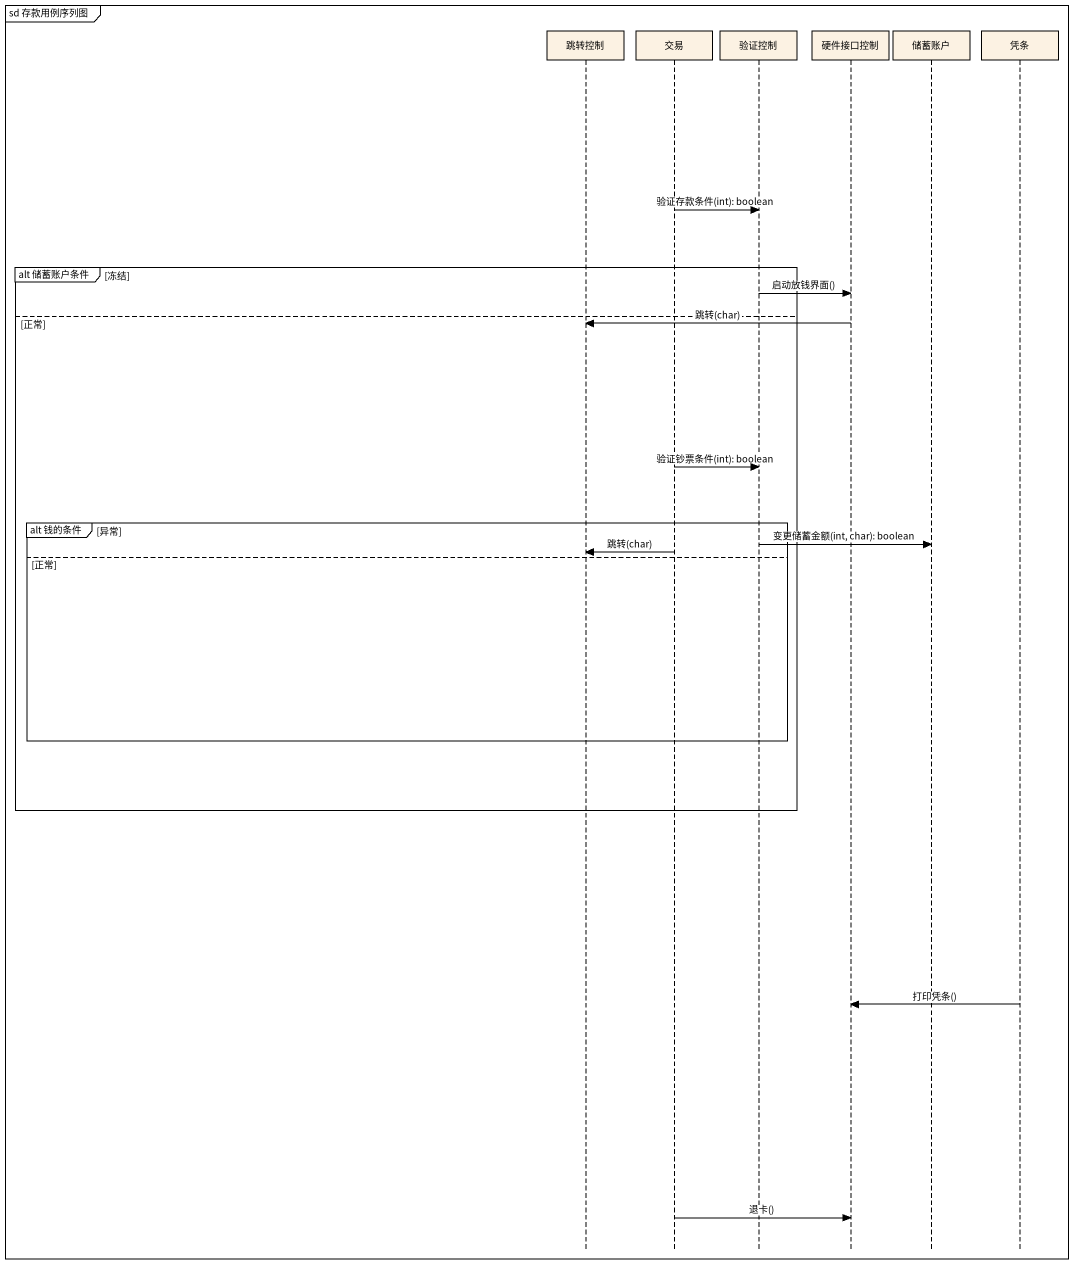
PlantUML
@startuml
mainframe sd 存款用例序列图
hide footbox
participant 跳转控制
participant 交易
participant 验证控制
participant 硬件接口控制
participant 储蓄账户
participant 凭条

交易 -> 验证控制 : 验证存款条件(int): boolean
group alt 储蓄账户条件 [冻结]
  验证控制 -> 硬件接口控制 : 启动放钱界面()
else 正常
  硬件接口控制 -> 跳转控制 : 跳转(char)
  交易 -> 验证控制 : 验证钞票条件(int): boolean
  group alt 钱的条件 [异常]
    验证控制 -> 储蓄账户 : 变更储蓄金额(int, char): boolean
    交易 -> 跳转控制 : 跳转(char)
  else 正常
  end
end
凭条 -> 硬件接口控制 : 打印凭条()
交易 -> 硬件接口控制 : 退卡()
@enduml
